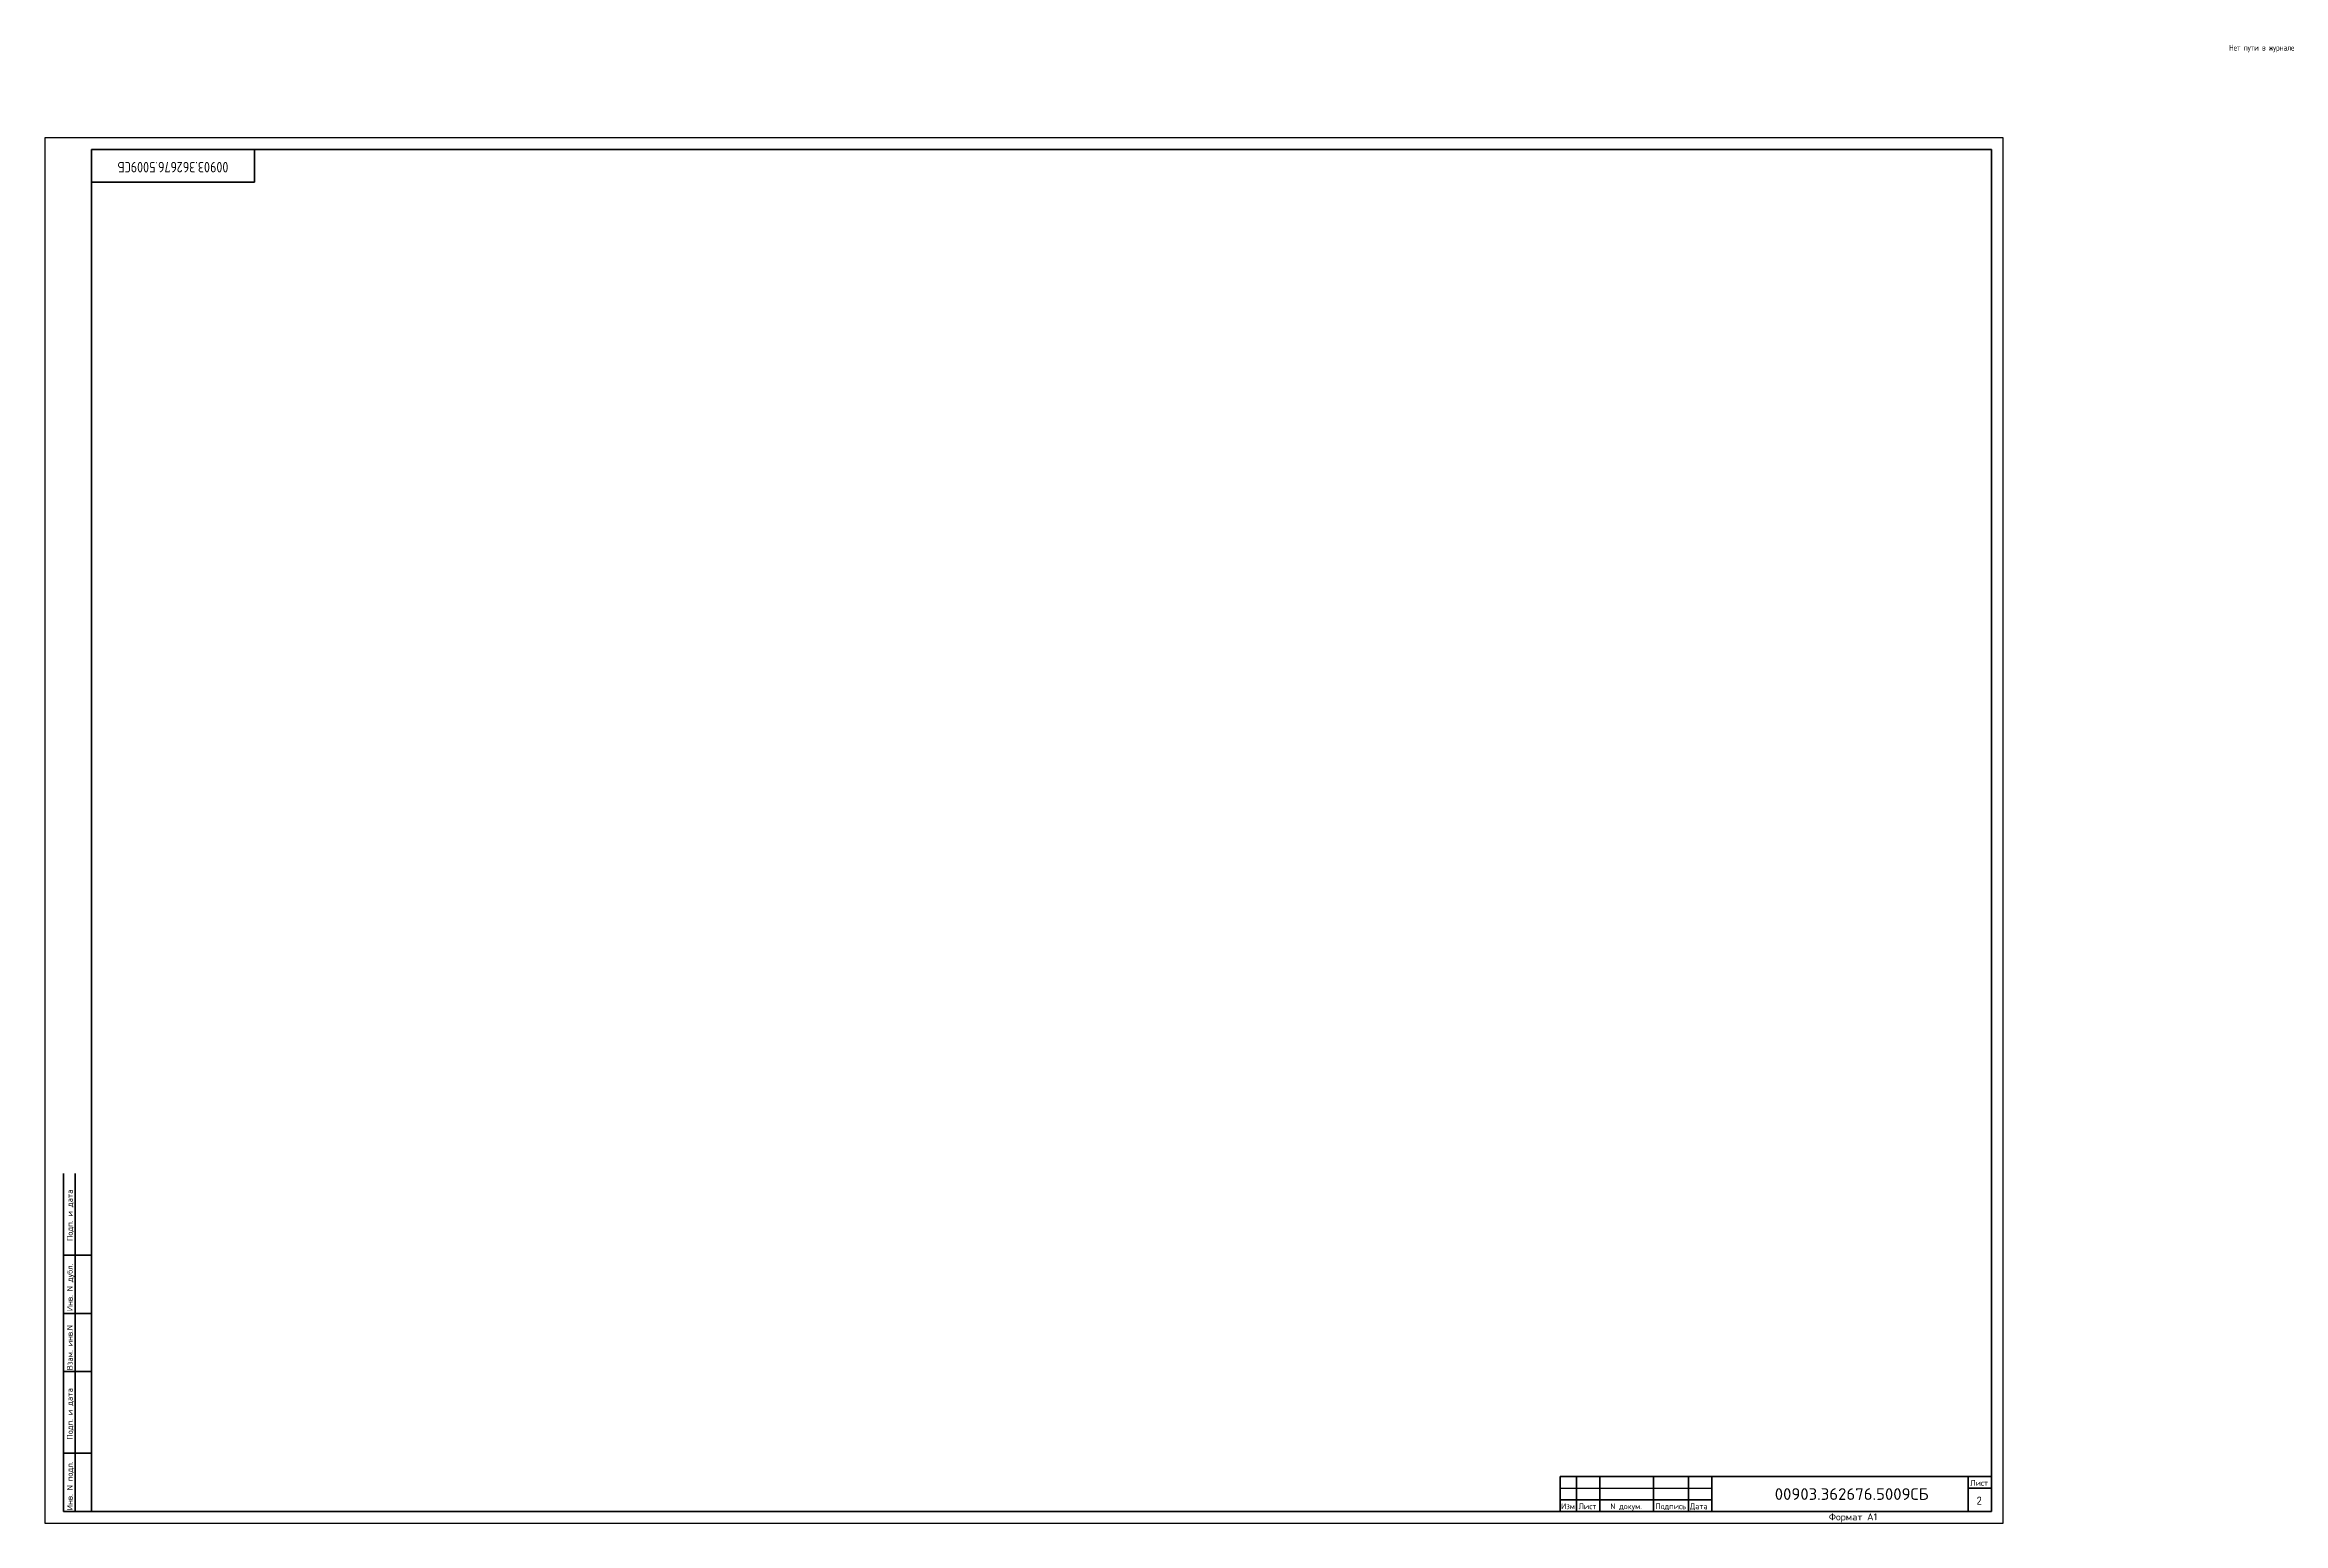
# Model space of a CAD drawing. Header units: millimetres. Extents: x -35117 to 70520, y -28859 to 27816.
# Drawn here: x -13164 to 6038, y -28859 to -16180 of the extents above; entities that cross this region are included whole.
import ezdxf
from ezdxf.enums import TextEntityAlignment as Align

# ---------------------------------------------------------------- set-up
doc = ezdxf.new("R2010")
doc.units = ezdxf.units.MM
doc.layers.add('FORM', color=7, linetype='Continuous')
doc.layers.add('елый', color=255, linetype='Continuous')
doc.layers.add('FORM1', color=4, linetype='Continuous', lineweight=50)
doc.layers.add('TEXT', color=3, linetype='Continuous', lineweight=25)
doc.styles.add('MONOTXT', font='monotxt', dxfattribs={"width": 0.8})
doc.styles.add('SIMPLEX_SHX0', font='simplex.shx', dxfattribs={"width": 0.85})
doc.styles.add('Standard1', font='simplex.shx', dxfattribs={"height": 2.5})

msp = doc.modelspace()

# ---------------------------------------------------------------- linework, layer by layer
at = {"layer": 'FORM', "color": 1}
msp.add_line((-163.591, -28559.408), (1136.409, -28559.408), dxfattribs=at)
at = {"layer": 'FORM', "color": 7}
msp.add_lwpolyline([(-13163.591, -28859.408), (3636.409, -28859.408), (3636.409, -16979.408), (-13163.591, -16979.408)], close=True, dxfattribs=at)
at = {"layer": 'FORM1'}
for p, q in [((-12763.591, -17079.408), (-12763.591, -28759.408)), ((3536.409, -17079.408), (-12763.591, -17079.408)), ((-11363.591, -17359.408), (-11363.591, -17079.408)), ((3536.409, -17079.408), (3536.409, -28759.408)), ((-12763.591, -17359.408), (-11363.591, -17359.408)), ((-13003.591, -28759.408), (-13003.591, -25859.408)), ((-12903.591, -28759.408), (-12903.591, -25859.408)), ((-12763.591, -26559.408), (-13003.591, -26559.408)), ((-12763.591, -27059.408), (-13003.591, -27059.408)), ((-12763.591, -27559.408), (-13003.591, -27559.408)), ((-12763.591, -28259.408), (-13003.591, -28259.408)), ((-163.591, -28459.408), (3536.409, -28459.408)), ((-163.591, -28459.408), (-163.591, -28759.408)), ((-23.591, -28459.408), (-23.591, -28759.408)), ((176.409, -28459.408), (176.409, -28759.408)), ((636.409, -28459.408), (636.409, -28759.408)), ((936.409, -28459.408), (936.409, -28759.408)), ((1136.409, -28459.408), (1136.409, -28759.408)), ((3336.409, -28759.408), (3336.409, -28459.408)), ((3336.409, -28559.408), (3536.409, -28559.408)), ((-12763.591, -28759.408), (-13003.591, -28759.408)), ((-12763.591, -28759.408), (3536.409, -28759.408)), ((-163.591, -28659.408), (1136.409, -28659.408))]:
    msp.add_line(p, q, dxfattribs=at)

# ---------------------------------------------------------------- texts
at = {"layer": 'FORM', "color": 3, "style": 'Standard1', "width": 0.7}
msp.add_text('Нет пути в журнале', height=50, dxfattribs=at).set_placement((5574.325, -16230.163))
at = {"layer": 'FORM', "color": 7, "style": 'Standard1'}
for s, p in [('Подп. и дата', (-12923.591, -26438.64)), ('Инв. N дубл.', (-12923.591, -27040.808)), ('Взам. инв.N', (-12923.591, -27548.28)), ('Подп. и дата', (-12923.591, -28142.207)), ('Инв. N подл.', (-12923.591, -28747.941))]:
    msp.add_text(s, height=50, rotation=90, dxfattribs=at).set_placement(p)
at = {"layer": 'FORM', "style": 'Standard1'}
msp.add_text('Формат А1', height=60, dxfattribs=at).set_placement((2140.409, -28835.408))
at = {"layer": 'FORM', "color": 3, "style": 'Standard1', "width": 0.8}
msp.add_attdef('00903.362676.5009СБ', text='ХХХХХХ.ХХХХХХ.ХХХ-ХХ', height=90, rotation=180, dxfattribs=at).set_placement((-12063.591, -17184.408), align=Align.CENTER)
at = {"layer": 'FORM', "color": 3, "lineweight": 25, "style": 'Standard1'}
msp.add_attdef('00903.362676.5009СБ', text='ХХХХХХ.ХХХХХХ.ХХХ-ХХ', height=100, dxfattribs=at).set_placement((2336.409, -28659.408), align=Align.CENTER)
at = {"layer": 'TEXT', "color": 7, "style": 'MONOTXT', "width": 0.75}
msp.add_text('2', height=70, dxfattribs=at).set_placement((3407.65, -28701.549))
at = {"layer": 'елый', "color": 0, "linetype": 'Continuous', "style": 'SIMPLEX_SHX0', "width": 0.85}
msp.add_text('Лист', height=49.5289, dxfattribs=at).set_placement((3354.154, -28539.068))
at = {"layer": 'елый', "color": 3, "linetype": 'Continuous', "style": 'SIMPLEX_SHX0', "width": 0.85}
for s, p in [('Изм.', (-156.554, -28739.068)), ('Лист', (-6.712, -28739.068)), ('N докум.', (265.764, -28739.068)), ('Подпись', (653.288, -28739.068)), ('Дата', (948.096, -28739.068))]:
    msp.add_text(s, height=49.5289, dxfattribs=at).set_placement(p)

doc.saveas('drawing.dxf')
